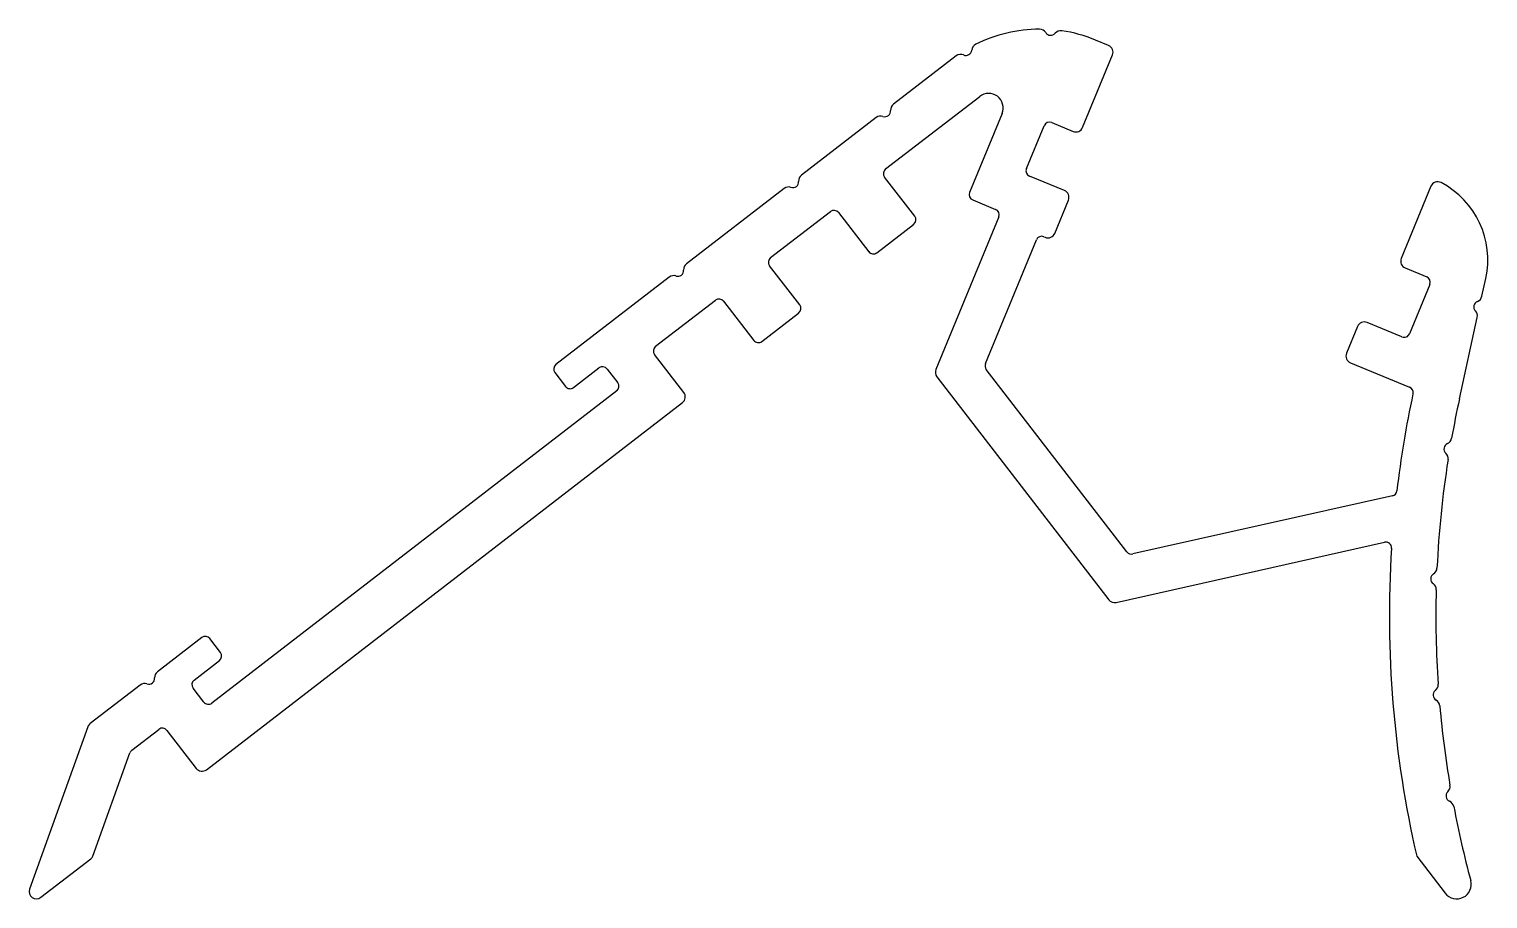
# Model space of a CAD drawing. Extents: x 2431.5 to 2481.8, y 1361.9 to 1391.9.
import ezdxf

# ---------------------------------------------------------------- set-up
doc = ezdxf.new("R2010")
doc.units = 0
doc.layers.get('0').update_dxf_attribs({"linetype": 'CONTINUOUS'})

msp = doc.modelspace()

# ---------------------------------------------------------------- linework, layer by layer
for p, q in [((2468.699, 1391.313), (2468.251, 1391.497)), ((2463.454, 1390.954), (2461.292, 1389.287)), ((2467.808, 1388.489), (2468.835, 1390.986)), ((2461.023, 1387.058), (2464.265, 1389.559)), ((2460.699, 1388.83), (2458.125, 1386.844)), ((2465.033, 1388.973), (2463.914, 1386.252)), ((2465.872, 1387.069), (2466.481, 1388.549)), ((2466.742, 1388.658), (2467.481, 1388.353)), ((2462.025, 1385.432), (2460.986, 1386.778)), ((2467.183, 1386.313), (2465.981, 1386.808)), ((2457.532, 1386.387), (2454.165, 1383.791)), ((2479.801, 1386.463), (2478.778, 1383.976)), ((2464.023, 1385.991), (2464.809, 1385.668)), ((2466.848, 1384.842), (2467.319, 1385.987)), ((2457.063, 1384.005), (2459.122, 1385.593)), ((2459.403, 1385.557), (2460.441, 1384.21)), ((2464.918, 1385.407), (2462.756, 1380.152)), ((2460.721, 1384.174), (2461.988, 1385.151)), ((2466.476, 1384.725), (2466.522, 1384.706)), ((2464.462, 1380.355), (2466.214, 1384.616)), ((2458.065, 1382.378), (2457.027, 1383.725)), ((2453.573, 1383.334), (2449.672, 1380.326)), ((2478.914, 1383.65), (2479.654, 1383.346)), ((2481.555, 1382.677), (2481.689, 1383.288)), ((2479.763, 1383.085), (2479.063, 1381.385)), ((2453.104, 1380.952), (2455.163, 1382.539)), ((2455.443, 1382.503), (2456.481, 1381.157)), ((2456.762, 1381.121), (2458.029, 1382.098)), ((2478.802, 1381.276), (2477.6, 1381.771)), ((2480.78, 1379.141), (2481.395, 1381.946)), ((2477.274, 1381.634), (2476.893, 1380.71)), ((2454.075, 1379.365), (2453.068, 1380.671)), ((2450.283, 1379.534), (2451.154, 1380.205)), ((2451.434, 1380.169), (2451.801, 1379.694)), ((2469.334, 1373.873), (2464.488, 1380.157)), ((2477.029, 1380.383), (2479.063, 1379.547)), ((2449.636, 1380.045), (2450.002, 1379.57)), ((2462.789, 1379.904), (2468.71, 1372.225)), ((2451.764, 1379.414), (2437.827, 1368.666)), ((2437.638, 1366.373), (2454.03, 1379.014)), ((2478.471, 1375.803), (2469.536, 1373.8)), ((2468.963, 1372.134), (2478.201, 1374.206)), ((2437.477, 1370.921), (2435.952, 1369.745)), ((2438.124, 1370.41), (2437.757, 1370.885)), ((2437.217, 1369.458), (2438.088, 1370.129)), ((2435.359, 1369.288), (2433.638, 1367.961)), ((2437.547, 1368.702), (2437.18, 1369.177)), ((2433.555, 1367.847), (2431.55, 1362.26)), ((2435.07, 1367.045), (2435.999, 1367.761)), ((2436.28, 1367.725), (2437.287, 1366.418)), ((2433.728, 1363.397), (2435.004, 1366.954)), ((2431.938, 1361.977), (2433.661, 1363.306)), ((2479.313, 1363.39), (2480.292, 1362.12))]:
    msp.add_line(p, q)
for centre, radius, start, end in [((2466.349, 1386.873), 5, 90.2862, 116.4012), ((2466.326, 1391.623), 0.25, 31.8069, 90.2862), ((2466.708, 1391.86), 0.2, 211.8069, 319.9653), ((2467.052, 1391.57), 0.25, 81.486, 139.9653), ((2466.349, 1386.873), 5, 67.6385, 81.486), ((2464.237, 1391.127), 0.25, 116.4012, 174.8805), ((2468.604, 1391.081), 0.25, 337.6385, 67.6385), ((2463.607, 1390.756), 0.25, 66.0981, 127.6385), ((2463.789, 1391.167), 0.2, 246.0981, 354.8805), ((2461.445, 1389.089), 0.25, 127.6385, 183.8895), ((2464.571, 1389.163), 0.5, 337.6385, 127.6385), ((2460.852, 1388.632), 0.25, 71.3875, 127.6385), ((2460.996, 1389.058), 0.2, 251.3875, 3.8895), ((2466.666, 1388.473), 0.2, 67.6385, 157.6385), ((2467.577, 1388.584), 0.25, 247.6385, 337.6385), ((2458.277, 1386.646), 0.25, 127.6385, 183.8895), ((2461.145, 1386.9), 0.2, 127.6385, 217.6385), ((2466.057, 1386.993), 0.2, 157.6385, 247.6385), ((2457.685, 1386.189), 0.25, 71.3875, 127.6385), ((2457.828, 1386.616), 0.2, 251.3875, 3.8895), ((2464.099, 1386.176), 0.2, 157.6385, 247.6385), ((2467.088, 1386.082), 0.25, 337.6385, 67.6385), ((2480.032, 1386.368), 0.25, 62.4226, 157.6385), ((2478.759, 1383.93), 3, 347.6385, 62.4226), ((2464.733, 1385.483), 0.2, 337.6385, 67.6385), ((2459.244, 1385.434), 0.2, 37.6385, 127.6385), ((2461.866, 1385.31), 0.2, 307.6385, 37.6385), ((2466.399, 1384.54), 0.2, 67.6385, 157.6385), ((2466.617, 1384.937), 0.25, 247.6385, 337.6385), ((2460.599, 1384.333), 0.2, 217.6385, 307.6385), ((2454.318, 1383.593), 0.25, 127.6385, 183.8895), ((2457.185, 1383.847), 0.2, 127.6385, 217.6385), ((2479.009, 1383.881), 0.25, 157.6385, 247.6385), ((2453.725, 1383.136), 0.25, 71.3875, 127.6385), ((2453.869, 1383.562), 0.2, 251.3875, 3.8895), ((2479.578, 1383.161), 0.2, 337.6385, 67.6385), ((2481.311, 1382.73), 0.25, 291.3875, 347.6385), ((2455.285, 1382.381), 0.2, 37.6385, 127.6385), ((2457.907, 1382.256), 0.2, 307.6385, 37.6385), ((2481.475, 1382.311), 0.2, 111.3875, 223.8895), ((2481.151, 1381.999), 0.25, 347.6385, 43.8895), ((2477.505, 1381.539), 0.25, 67.6385, 157.6385), ((2456.64, 1381.279), 0.2, 217.6385, 307.6385), ((2478.878, 1381.461), 0.2, 247.6385, 337.6385), ((2453.226, 1380.793), 0.2, 127.6385, 217.6385), ((2477.125, 1380.615), 0.25, 157.6385, 247.6385), ((2449.794, 1380.167), 0.2, 127.6385, 217.6385), ((2451.276, 1380.047), 0.2, 37.6385, 127.6385), ((2462.987, 1380.056), 0.25, 157.6385, 217.6385), ((2464.646, 1380.279), 0.2, 157.6385, 217.6385), ((2451.642, 1379.572), 0.2, 307.6385, 37.6385), ((2450.16, 1379.692), 0.2, 217.6385, 307.6385), ((2453.877, 1379.212), 0.25, 307.6385, 37.6385), ((2514.969, 1371.648), 36.6, 167.8999, 173.2105), ((2478.987, 1379.362), 0.2, 347.8999, 67.6385), ((2514.969, 1371.648), 35, 167.6385, 169.901), ((2480.265, 1377.829), 0.25, 293.9546, 349.901), ((2480.448, 1377.418), 0.2, 113.9546, 227.0681), ((2480.141, 1377.088), 0.25, 351.1217, 47.0681), ((2514.969, 1371.648), 35, 171.1217, 177.2727), ((2478.427, 1375.999), 0.2, 282.6385, 353.2105), ((2478.245, 1374.01), 0.2, 356.3191, 102.6385), ((2469.493, 1373.995), 0.2, 217.6385, 282.6385), ((2514.969, 1371.648), 36.6, 176.3191, 193.0404), ((2479.993, 1372.941), 0.2, 121.3263, 234.4397), ((2479.759, 1373.325), 0.25, 301.3263, 357.2727), ((2479.731, 1372.575), 0.25, 358.4934, 54.4397), ((2468.908, 1372.378), 0.25, 217.6385, 282.6385), ((2514.969, 1371.648), 35, 178.4934, 183.8243), ((2437.599, 1370.763), 0.2, 37.6385, 127.6385), ((2437.965, 1370.288), 0.2, 307.6385, 37.6385), ((2436.105, 1369.547), 0.25, 127.6385, 183.8895), ((2435.512, 1369.09), 0.25, 71.3875, 127.6385), ((2435.656, 1369.517), 0.2, 251.3875, 3.8895), ((2437.339, 1369.299), 0.2, 127.6385, 217.6385), ((2480.074, 1368.942), 0.2, 127.878, 240.9914), ((2479.798, 1369.297), 0.25, 307.878, 3.8243), ((2437.705, 1368.824), 0.2, 217.6385, 307.6385), ((2479.856, 1368.548), 0.25, 5.045, 60.9914), ((2514.969, 1371.648), 35, 185.045, 189.5563), ((2433.791, 1367.763), 0.25, 127.6385, 160.2577), ((2436.121, 1367.603), 0.2, 37.6385, 127.6385), ((2435.192, 1366.886), 0.2, 127.6385, 160.2577), ((2437.485, 1366.571), 0.25, 217.6385, 307.6385), ((2480.519, 1365.47), 0.2, 133.6099, 246.7234), ((2480.208, 1365.796), 0.25, 313.6099, 9.5563), ((2480.341, 1365.057), 0.25, 10.777, 66.7234), ((2514.969, 1371.648), 35, 190.777, 195.0578), ((2433.539, 1363.465), 0.2, 307.6385, 340.2577), ((2431.786, 1362.175), 0.25, 160.2577, 307.6385), ((2480.688, 1362.425), 0.5, 217.6385, 15.0578)]:
    msp.add_arc(centre, radius, start, end)

doc.saveas('drawing.dxf')
